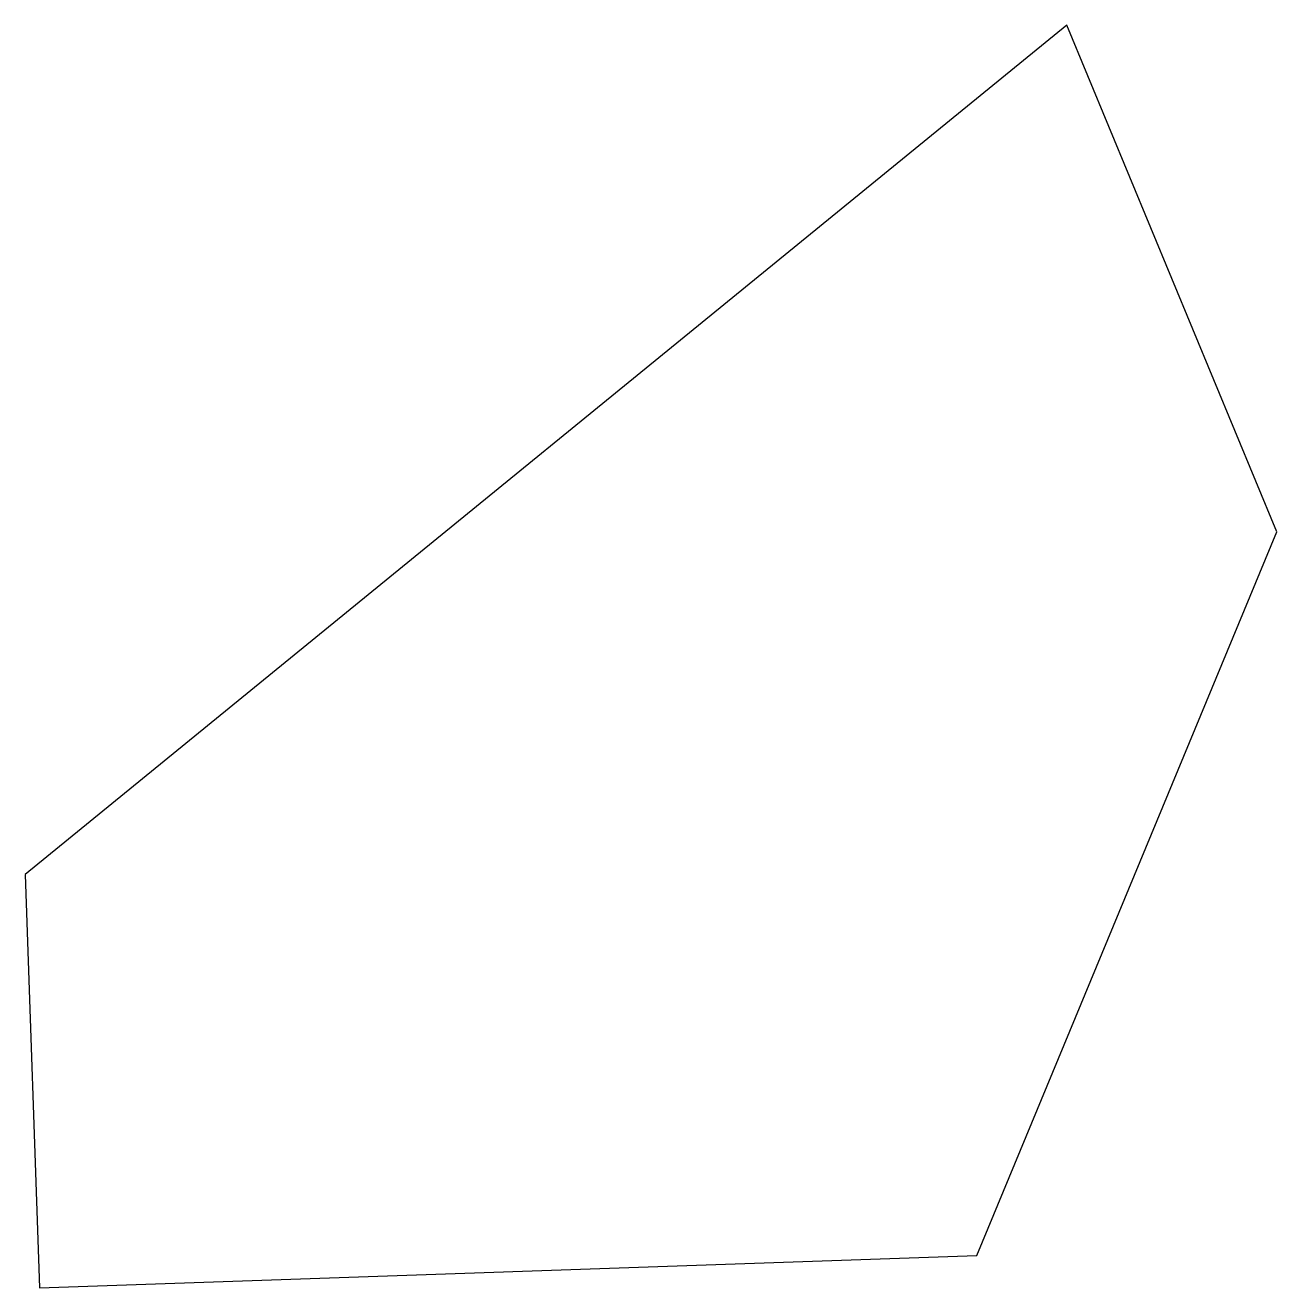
# Model space of a CAD drawing. Header units: metres. Extents: x -0.818 to -0.207, y -0.869 to -0.253.
import ezdxf

# ---------------------------------------------------------------- set-up
doc = ezdxf.new("R2010")
doc.units = ezdxf.units.M

msp = doc.modelspace()

# ---------------------------------------------------------------- linework, layer by layer
at = {"layer": 'Polygon'}
for p, q in [((-0.30962, -0.25251), (-0.81844, -0.66747)), ((-0.20711, -0.5), (-0.30962, -0.25251)), ((-0.35355, -0.85355), (-0.20711, -0.5)), ((-0.81844, -0.66747), (-0.8115, -0.8693)), ((-0.8115, -0.8693), (-0.35355, -0.85355))]:
    msp.add_line(p, q, dxfattribs=at)

doc.saveas('drawing.dxf')
